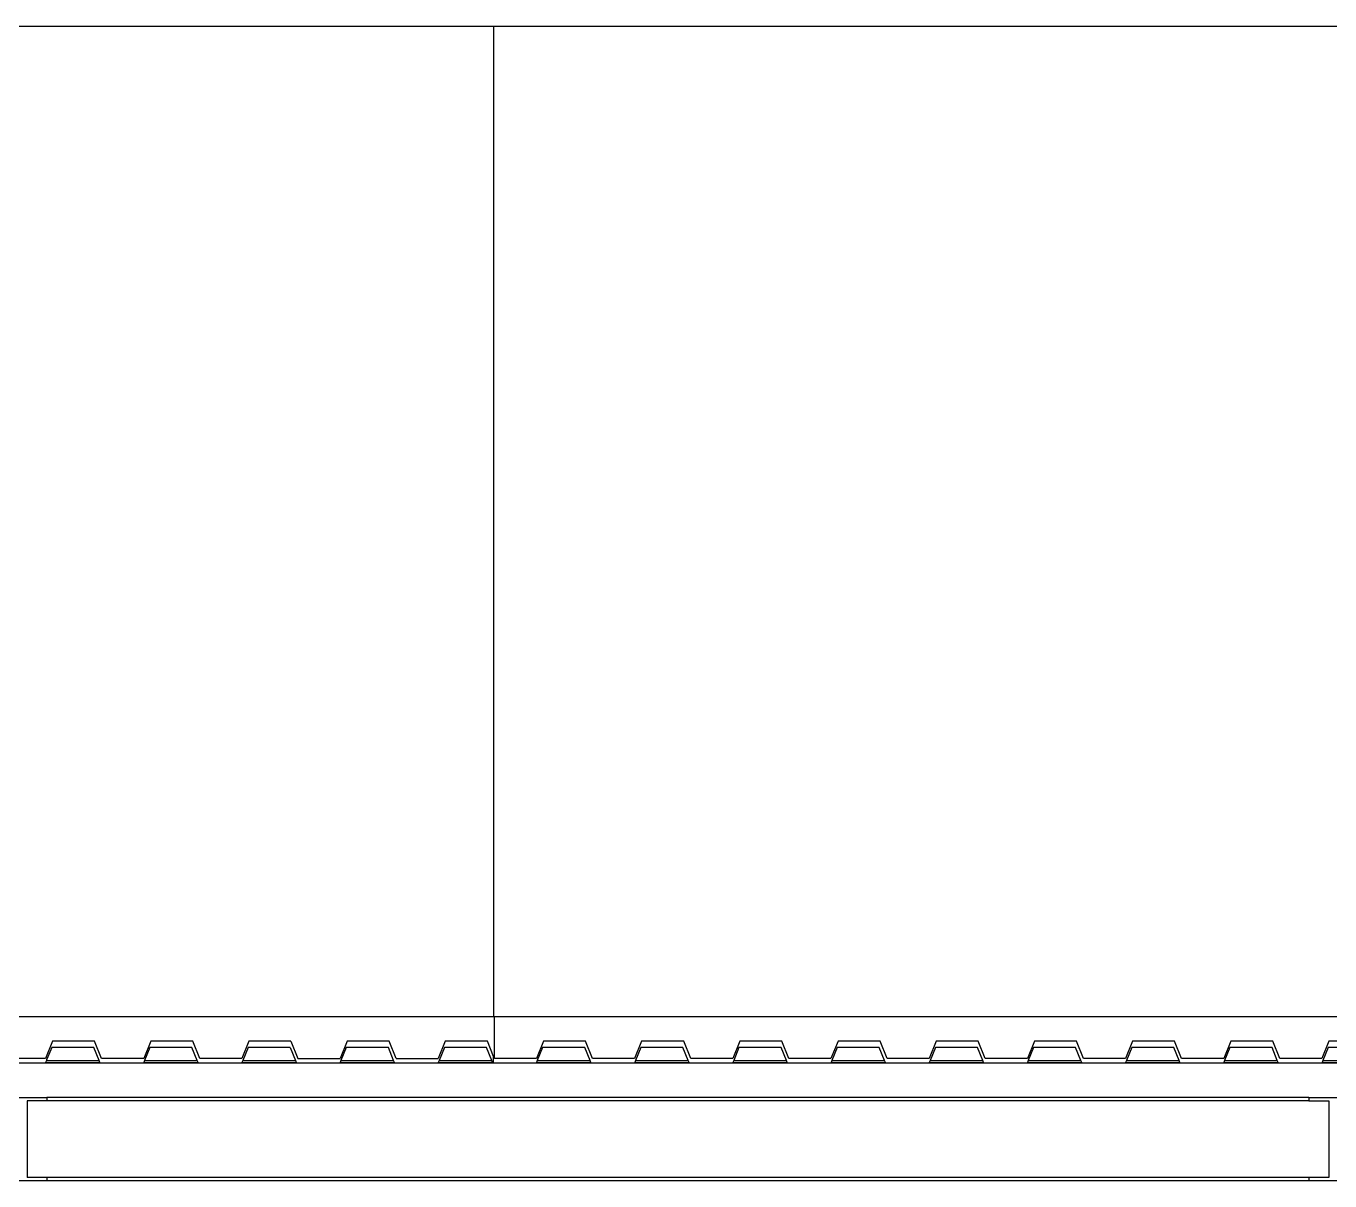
# Model space of a CAD drawing. Extents: x -92 to 92, y -11 to 21.
# Drawn here: x -54.709 to -50.958, y 17.758 to 21.082 of the extents above; entities that cross this region are included whole.
import ezdxf

# ---------------------------------------------------------------- set-up
doc = ezdxf.new("R2010")
doc.units = 0
doc.layers.get('0').update_dxf_attribs({"linetype": 'CONTINUOUS'})

msp = doc.modelspace()

# ---------------------------------------------------------------- linework, layer by layer
for p, q in [((-56.4707, 21.0819), (-53.3641, 21.0819)), ((-53.3641, 21.0819), (-53.3641, 18.231)), ((-53.3641, 21.0819), (-50.2576, 21.0819)), ((-53.3641, 18.231), (-56.4683, 18.231)), ((-53.3618, 18.231), (-53.3641, 18.231)), ((-53.3618, 18.111), (-53.3618, 18.231)), ((-50.2576, 18.231), (-53.3618, 18.231)), ((-54.6326, 18.161), (-54.6528, 18.111)), ((-54.5116, 18.161), (-54.6326, 18.161)), ((-54.4914, 18.111), (-54.5116, 18.161)), ((-54.3502, 18.161), (-54.3704, 18.111)), ((-54.2292, 18.161), (-54.3502, 18.161)), ((-54.209, 18.111), (-54.2292, 18.161)), ((-54.0678, 18.161), (-54.088, 18.111)), ((-53.9468, 18.161), (-54.0678, 18.161)), ((-53.9468, 18.161), (-53.9266, 18.111)), ((-53.7854, 18.161), (-53.8056, 18.111)), ((-53.6644, 18.161), (-53.7854, 18.161)), ((-53.6442, 18.111), (-53.6644, 18.161)), ((-53.503, 18.161), (-53.5232, 18.111)), ((-53.3819, 18.161), (-53.503, 18.161)), ((-53.3641, 18.1168), (-53.3819, 18.161)), ((-53.2206, 18.161), (-53.2407, 18.111)), ((-53.0995, 18.161), (-53.2206, 18.161)), ((-53.0794, 18.111), (-53.0995, 18.161)), ((-52.9382, 18.161), (-52.9583, 18.111)), ((-52.8171, 18.161), (-52.9382, 18.161)), ((-52.7969, 18.111), (-52.8171, 18.161)), ((-52.6557, 18.161), (-52.6759, 18.111)), ((-52.5347, 18.161), (-52.6557, 18.161)), ((-52.5145, 18.111), (-52.5347, 18.161)), ((-52.3733, 18.161), (-52.3935, 18.111)), ((-52.2523, 18.161), (-52.3733, 18.161)), ((-52.2321, 18.111), (-52.2523, 18.161)), ((-52.0909, 18.161), (-52.1111, 18.111)), ((-51.9699, 18.161), (-52.0909, 18.161)), ((-51.9497, 18.111), (-51.9699, 18.161)), ((-51.8085, 18.161), (-51.8287, 18.111)), ((-51.6875, 18.161), (-51.8085, 18.161)), ((-51.6673, 18.111), (-51.6875, 18.161)), ((-51.5261, 18.161), (-51.5463, 18.111)), ((-51.405, 18.161), (-51.5261, 18.161)), ((-51.3849, 18.111), (-51.405, 18.161)), ((-51.2437, 18.161), (-51.2638, 18.111)), ((-51.1226, 18.161), (-51.2437, 18.161)), ((-51.1025, 18.111), (-51.1226, 18.161)), ((-50.9613, 18.161), (-50.9814, 18.111)), ((-50.8402, 18.161), (-50.9613, 18.161)), ((-54.635, 18.1425), (-54.6487, 18.1091)), ((-54.5139, 18.1425), (-54.635, 18.1425)), ((-54.4987, 18.1052), (-54.5139, 18.1425)), ((-54.3526, 18.1425), (-54.3678, 18.1052)), ((-54.2315, 18.1425), (-54.3526, 18.1425)), ((-54.2163, 18.1052), (-54.2315, 18.1425)), ((-54.0702, 18.1425), (-54.0854, 18.1052)), ((-53.9491, 18.1425), (-54.0702, 18.1425)), ((-53.9491, 18.1425), (-53.9339, 18.1052)), ((-53.7877, 18.1425), (-53.803, 18.1052)), ((-53.6667, 18.1425), (-53.7877, 18.1425)), ((-53.6515, 18.1052), (-53.6667, 18.1425)), ((-53.5053, 18.1425), (-53.5206, 18.1052)), ((-53.3843, 18.1425), (-53.5053, 18.1425)), ((-53.369, 18.1052), (-53.3843, 18.1425)), ((-53.3641, 18.0984), (-53.3641, 18.1168)), ((-53.3618, 18.111), (-53.3641, 18.1168)), ((-53.2229, 18.1425), (-53.2382, 18.1052)), ((-53.1019, 18.1425), (-53.2229, 18.1425)), ((-53.0866, 18.1052), (-53.1019, 18.1425)), ((-52.9405, 18.1425), (-52.9558, 18.1052)), ((-52.8195, 18.1425), (-52.9405, 18.1425)), ((-52.8042, 18.1052), (-52.8195, 18.1425)), ((-52.6581, 18.1425), (-52.6733, 18.1052)), ((-52.5371, 18.1425), (-52.6581, 18.1425)), ((-52.5218, 18.1052), (-52.5371, 18.1425)), ((-52.3757, 18.1425), (-52.3909, 18.1052)), ((-52.2546, 18.1425), (-52.3757, 18.1425)), ((-52.2394, 18.1052), (-52.2546, 18.1425)), ((-52.0933, 18.1425), (-52.1085, 18.1052)), ((-51.9722, 18.1425), (-52.0933, 18.1425)), ((-51.957, 18.1052), (-51.9722, 18.1425)), ((-51.8108, 18.1425), (-51.8261, 18.1052)), ((-51.6898, 18.1425), (-51.8108, 18.1425)), ((-51.6746, 18.1052), (-51.6898, 18.1425)), ((-51.5284, 18.1425), (-51.5437, 18.1052)), ((-51.4074, 18.1425), (-51.5284, 18.1425)), ((-51.3921, 18.1052), (-51.4074, 18.1425)), ((-51.246, 18.1425), (-51.2613, 18.1052)), ((-51.125, 18.1425), (-51.246, 18.1425)), ((-51.1097, 18.1052), (-51.125, 18.1425)), ((-50.9636, 18.1425), (-50.9789, 18.1052)), ((-50.8987, 18.1425), (-50.9636, 18.1425)), ((-54.7783, 18.0984), (-54.653, 18.0984)), ((-54.6528, 18.111), (-54.7738, 18.111)), ((-54.6526, 18.0995), (-54.653, 18.0984)), ((-54.653, 18.0984), (-54.4959, 18.0984)), ((-54.6502, 18.1052), (-54.6526, 18.0995)), ((-54.6526, 18.0995), (-54.4963, 18.0995)), ((-54.6487, 18.1091), (-54.6502, 18.1052)), ((-54.6502, 18.1052), (-54.6487, 18.1052)), ((-54.6487, 18.1052), (-54.6487, 18.1091)), ((-54.6487, 18.1052), (-54.4987, 18.1052)), ((-54.4963, 18.0995), (-54.4987, 18.1052)), ((-54.4959, 18.0984), (-54.4963, 18.0995)), ((-54.4959, 18.0984), (-54.3706, 18.0984)), ((-54.3704, 18.111), (-54.4914, 18.111)), ((-54.3702, 18.0995), (-54.3706, 18.0984)), ((-54.3706, 18.0984), (-54.2135, 18.0984)), ((-54.3678, 18.1052), (-54.3702, 18.0995)), ((-54.3702, 18.0995), (-54.2139, 18.0995)), ((-54.3678, 18.1052), (-54.2163, 18.1052)), ((-54.2139, 18.0995), (-54.2163, 18.1052)), ((-54.2135, 18.0984), (-54.2139, 18.0995)), ((-54.2135, 18.0984), (-54.0882, 18.0984)), ((-54.088, 18.111), (-54.209, 18.111)), ((-54.0878, 18.0995), (-54.0882, 18.0984)), ((-54.0882, 18.0984), (-53.9311, 18.0984)), ((-54.0854, 18.1052), (-54.0878, 18.0995)), ((-54.0878, 18.0995), (-53.9315, 18.0995)), ((-54.0854, 18.1052), (-53.9339, 18.1052)), ((-53.9339, 18.1052), (-53.9315, 18.0995)), ((-53.9315, 18.0995), (-53.9311, 18.0984)), ((-53.9311, 18.0984), (-53.8058, 18.0984)), ((-53.9266, 18.111), (-53.8056, 18.111)), ((-53.8053, 18.0995), (-53.8058, 18.0984)), ((-53.8058, 18.0984), (-53.6487, 18.0984)), ((-53.803, 18.1052), (-53.8053, 18.0995)), ((-53.8053, 18.0995), (-53.6491, 18.0995)), ((-53.803, 18.1052), (-53.6515, 18.1052)), ((-53.6491, 18.0995), (-53.6515, 18.1052)), ((-53.6487, 18.0984), (-53.6491, 18.0995)), ((-53.6487, 18.0984), (-53.5234, 18.0984)), ((-53.6442, 18.111), (-53.5232, 18.111)), ((-53.5229, 18.0995), (-53.5234, 18.0984)), ((-53.5234, 18.0984), (-53.3662, 18.0984)), ((-53.5206, 18.1052), (-53.5229, 18.0995)), ((-53.5229, 18.0995), (-53.3667, 18.0995)), ((-53.5206, 18.1052), (-53.369, 18.1052)), ((-53.3667, 18.0995), (-53.369, 18.1052)), ((-53.3662, 18.0984), (-53.3667, 18.0995)), ((-53.3662, 18.0984), (-53.3641, 18.0984)), ((-53.3641, 18.0984), (-53.241, 18.0984)), ((-53.2407, 18.111), (-53.3618, 18.111)), ((-53.2405, 18.0995), (-53.241, 18.0984)), ((-53.241, 18.0984), (-53.0838, 18.0984)), ((-53.2382, 18.1052), (-53.2405, 18.0995)), ((-53.2405, 18.0995), (-53.0843, 18.0995)), ((-53.2382, 18.1052), (-53.0866, 18.1052)), ((-53.0843, 18.0995), (-53.0866, 18.1052)), ((-53.0838, 18.0984), (-53.0843, 18.0995)), ((-53.0838, 18.0984), (-52.9586, 18.0984)), ((-52.9583, 18.111), (-53.0794, 18.111)), ((-52.9581, 18.0995), (-52.9586, 18.0984)), ((-52.9586, 18.0984), (-52.8014, 18.0984)), ((-52.9558, 18.1052), (-52.9581, 18.0995)), ((-52.9581, 18.0995), (-52.8019, 18.0995)), ((-52.9558, 18.1052), (-52.8042, 18.1052)), ((-52.8019, 18.0995), (-52.8042, 18.1052)), ((-52.8014, 18.0984), (-52.8019, 18.0995)), ((-52.8014, 18.0984), (-52.6761, 18.0984)), ((-52.6759, 18.111), (-52.7969, 18.111)), ((-52.6757, 18.0995), (-52.6761, 18.0984)), ((-52.6761, 18.0984), (-52.519, 18.0984)), ((-52.6733, 18.1052), (-52.6757, 18.0995)), ((-52.6757, 18.0995), (-52.5195, 18.0995)), ((-52.6733, 18.1052), (-52.5218, 18.1052)), ((-52.5195, 18.0995), (-52.5218, 18.1052)), ((-52.519, 18.0984), (-52.5195, 18.0995)), ((-52.519, 18.0984), (-52.3937, 18.0984)), ((-52.3935, 18.111), (-52.5145, 18.111)), ((-52.3933, 18.0995), (-52.3937, 18.0984)), ((-52.3937, 18.0984), (-52.2366, 18.0984)), ((-52.3909, 18.1052), (-52.3933, 18.0995)), ((-52.3933, 18.0995), (-52.237, 18.0995)), ((-52.3909, 18.1052), (-52.2394, 18.1052)), ((-52.237, 18.0995), (-52.2394, 18.1052)), ((-52.2366, 18.0984), (-52.237, 18.0995)), ((-52.2366, 18.0984), (-52.1113, 18.0984)), ((-52.1111, 18.111), (-52.2321, 18.111)), ((-52.1109, 18.0995), (-52.1113, 18.0984)), ((-52.1113, 18.0984), (-51.9542, 18.0984)), ((-52.1085, 18.1052), (-52.1109, 18.0995)), ((-52.1109, 18.0995), (-51.9546, 18.0995)), ((-52.1085, 18.1052), (-51.957, 18.1052)), ((-51.9546, 18.0995), (-51.957, 18.1052)), ((-51.9542, 18.0984), (-51.9546, 18.0995)), ((-51.9542, 18.0984), (-51.8289, 18.0984)), ((-51.8287, 18.111), (-51.9497, 18.111)), ((-51.8284, 18.0995), (-51.8289, 18.0984)), ((-51.8289, 18.0984), (-51.6718, 18.0984)), ((-51.8261, 18.1052), (-51.8284, 18.0995)), ((-51.8284, 18.0995), (-51.6722, 18.0995)), ((-51.8261, 18.1052), (-51.6746, 18.1052)), ((-51.6722, 18.0995), (-51.6746, 18.1052)), ((-51.6718, 18.0984), (-51.6722, 18.0995)), ((-51.6718, 18.0984), (-51.5465, 18.0984)), ((-51.5463, 18.111), (-51.6673, 18.111)), ((-51.546, 18.0995), (-51.5465, 18.0984)), ((-51.5465, 18.0984), (-51.3893, 18.0984)), ((-51.5437, 18.1052), (-51.546, 18.0995)), ((-51.546, 18.0995), (-51.3898, 18.0995)), ((-51.5437, 18.1052), (-51.3921, 18.1052)), ((-51.3898, 18.0995), (-51.3921, 18.1052)), ((-51.3893, 18.0984), (-51.3898, 18.0995)), ((-51.3893, 18.0984), (-51.2641, 18.0984)), ((-51.2638, 18.111), (-51.3849, 18.111)), ((-51.2636, 18.0995), (-51.2641, 18.0984)), ((-51.2641, 18.0984), (-51.1069, 18.0984)), ((-51.2613, 18.1052), (-51.2636, 18.0995)), ((-51.2636, 18.0995), (-51.1074, 18.0995)), ((-51.2613, 18.1052), (-51.1097, 18.1052)), ((-51.1074, 18.0995), (-51.1097, 18.1052)), ((-51.1069, 18.0984), (-51.1074, 18.0995)), ((-51.1069, 18.0984), (-50.9817, 18.0984)), ((-50.9814, 18.111), (-51.1025, 18.111)), ((-50.9812, 18.0995), (-50.9817, 18.0984)), ((-50.9817, 18.0984), (-50.8245, 18.0984)), ((-50.9789, 18.1052), (-50.9812, 18.0995)), ((-50.9812, 18.0995), (-50.825, 18.0995)), ((-50.9789, 18.1052), (-50.8987, 18.1052)), ((-54.7687, 17.9984), (-54.6487, 17.9984)), ((-54.6487, 17.9886), (-54.7056, 17.9886)), ((-54.7056, 17.9886), (-54.7056, 17.7682)), ((-54.6487, 17.9984), (-54.6487, 17.9886)), ((-51.0187, 17.9984), (-54.6487, 17.9984)), ((-51.0187, 17.9886), (-54.6487, 17.9886)), ((-51.0187, 17.9984), (-51.0187, 17.9886)), ((-51.0187, 17.9984), (-50.8987, 17.9984)), ((-51.0187, 17.9886), (-50.9618, 17.9886)), ((-50.9618, 17.9886), (-50.9618, 17.7682)), ((-54.6487, 17.7584), (-54.7687, 17.7584)), ((-54.6487, 17.7682), (-54.7056, 17.7682)), ((-54.6487, 17.7682), (-54.6487, 17.7584)), ((-51.0187, 17.7682), (-54.6487, 17.7682)), ((-51.0187, 17.7584), (-54.6487, 17.7584)), ((-50.9618, 17.7682), (-51.0187, 17.7682)), ((-51.0187, 17.7682), (-51.0187, 17.7584)), ((-50.8987, 17.7584), (-51.0187, 17.7584))]:
    msp.add_line(p, q)

doc.saveas('drawing.dxf')
